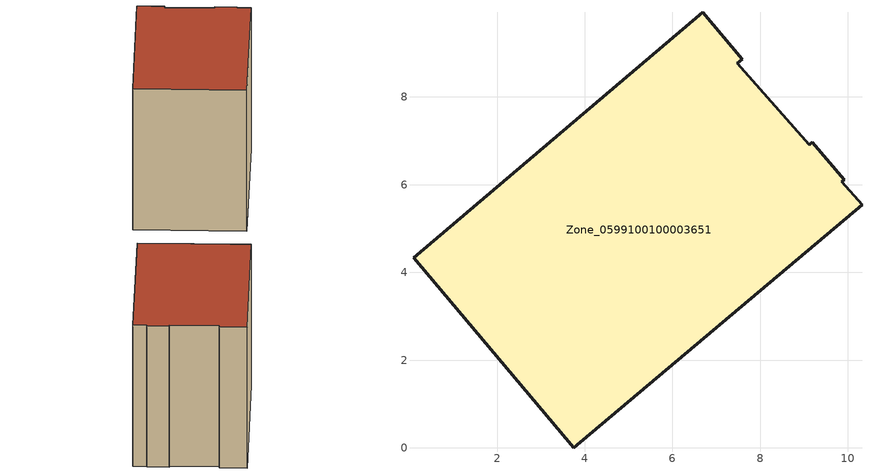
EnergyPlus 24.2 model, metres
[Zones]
Zone_0599100100003651
 floor ground (C_G): 6.69,9.93 7.59,8.86 7.48,8.76 9.12,6.91 9.19,6.97 9.92,6.11 9.86,6.06 10.32,5.54 3.75,0 0.1,4.33 z0
 wall outside (C_F): 9.86,6.06 9.92,6.11 9.19,6.97 9.12,6.91 7.48,8.76 7.59,8.86 6.69,9.93 0.1,4.33 3.75,0 10.32,5.54 9.86,6.06 z0:7.94
 roof outside (C_R): 6.69,9.93 0.1,4.33 3.75,0 10.32,5.54 9.86,6.06 9.92,6.11 9.19,6.97 9.12,6.91 7.48,8.76 7.59,8.86 z7.94
[BUILDING]
Pand.0599100100003651: North Axis=0; Terrain=City; Loads Convergence Tolerance Value=0.04; Temperature Convergence Tolerance Value=0.4; Solar Distribution=FullExterior; Maximum Number of Warmup Days=25; Minimum Number of Warmup Days=1
[Site:Location]
Rotterdam.The.Hague.AP_ZH_NLD Design_Conditions: Latitude=51.96; Longitude=4.45; Time Zone=1; Elevation=-4.5
[SITE:GROUNDTEMPERATURE:BUILDINGSURFACE]
18, 18, 18, 18, 18, 18, 18, 18, 18, 18, 18, 18
[MATERIAL] Thermal Absorptance=0.9; Solar Absorptance=0.7; Visible Absorptance=0.7
Name | Roughness | Thickness | Conductivity | Density | Specific Heat
G.TC.2015-2018 | MediumSmooth | 0.15 | 0.0428571 | 540 | 1210
F.TC.2015-2018 | Rough | 0.3 | 0.0666667 | 1920 | 840
R.TC.2015-2018 | MediumRough | 0.2 | 0.0333333 | 1500 | 1000
[CONSTRUCTION]
C_G: G.TC.2015-2018
C_F: F.TC.2015-2018
C_R: R.TC.2015-2018
[ZONE]
Zone_0599100100003651: Type=1; Multiplier=1; Ceiling Height=Autocalculate; Volume=Autocalculate; Floor Area=autocalculate; Part of Total Floor Area=Yes
[ZONEINFILTRATION:DESIGNFLOWRATE]
Infil_Zone_0599100100003651: Zone or ZoneList or Space or SpaceList=Zone_0599100100003651; Schedule=AlwaysOn; Design Flow Rate Calculation Method=Flow/Area; Flow Rate per Floor Area=0.0015; Constant Term Coefficient=1; Temperature Term Coefficient=0; Velocity Term Coefficient=0; Velocity Squared Term Coefficient=0
[HVACTEMPLATE:ZONE:IDEALLOADSAIRSYSTEM]
Zone_0599100100003651: Maximum Heating Supply Air Temperature=50; Minimum Cooling Supply Air Temperature=13; Maximum Heating Supply Air Humidity Ratio=0.0156; Minimum Cooling Supply Air Humidity Ratio=0.0077; Heating Limit=NoLimit; Cooling Limit=NoLimit; Dehumidification Control Type=ConstantSensibleHeatRatio; Cooling Sensible Heat Ratio=0.7; Dehumidification Setpoint=60; Humidification Control Type=None; Humidification Setpoint=30; Outdoor Air Method=None; Outdoor Air Flow Rate per Person=0.00944; Outdoor Air Flow Rate per Zone Floor Area=0; Outdoor Air Flow Rate per Zone=0; Demand Controlled Ventilation Type=None; Outdoor Air Economizer Type=NoEconomizer; Heat Recovery Type=None; Sensible Heat Recovery Effectiveness=0.7; Latent Heat Recovery Effectiveness=0.65
[ZONECONTROL:THERMOSTAT]
ThermostatControl_Zone_0599100100003651: Zone or ZoneList=Zone_0599100100003651; Control Type Schedule=DualSetpointControlType; Control 1=Thermostat_Zone_0599100100003651; Temperature Difference Between Cutout And Setpoint=0
[THERMOSTATSETPOINT:DUALSETPOINT]
Thermostat_Zone_0599100100003651: Heating Setpoint Temperature Schedule=HeatingSetpoint_Zone_0599100100003651; Cooling Setpoint Temperature Schedule=CoolingSetpoint_Zone_0599100100003651
[SCHEDULE:COMPACT]
HeatingSetpoint_Zone_0599100100003651: Through: 12/31, For: AllDays, Until: 24:00, 21
CoolingSetpoint_Zone_0599100100003651: Through: 12/31, For: AllDays, Until: 24:00, 24
DualSetpointControlType: Through: 12/31, For: AllDays, Until: 24:00, 4
AlwaysOn: Through: 12/31, For: AllDays, Until: 24:00, 1
